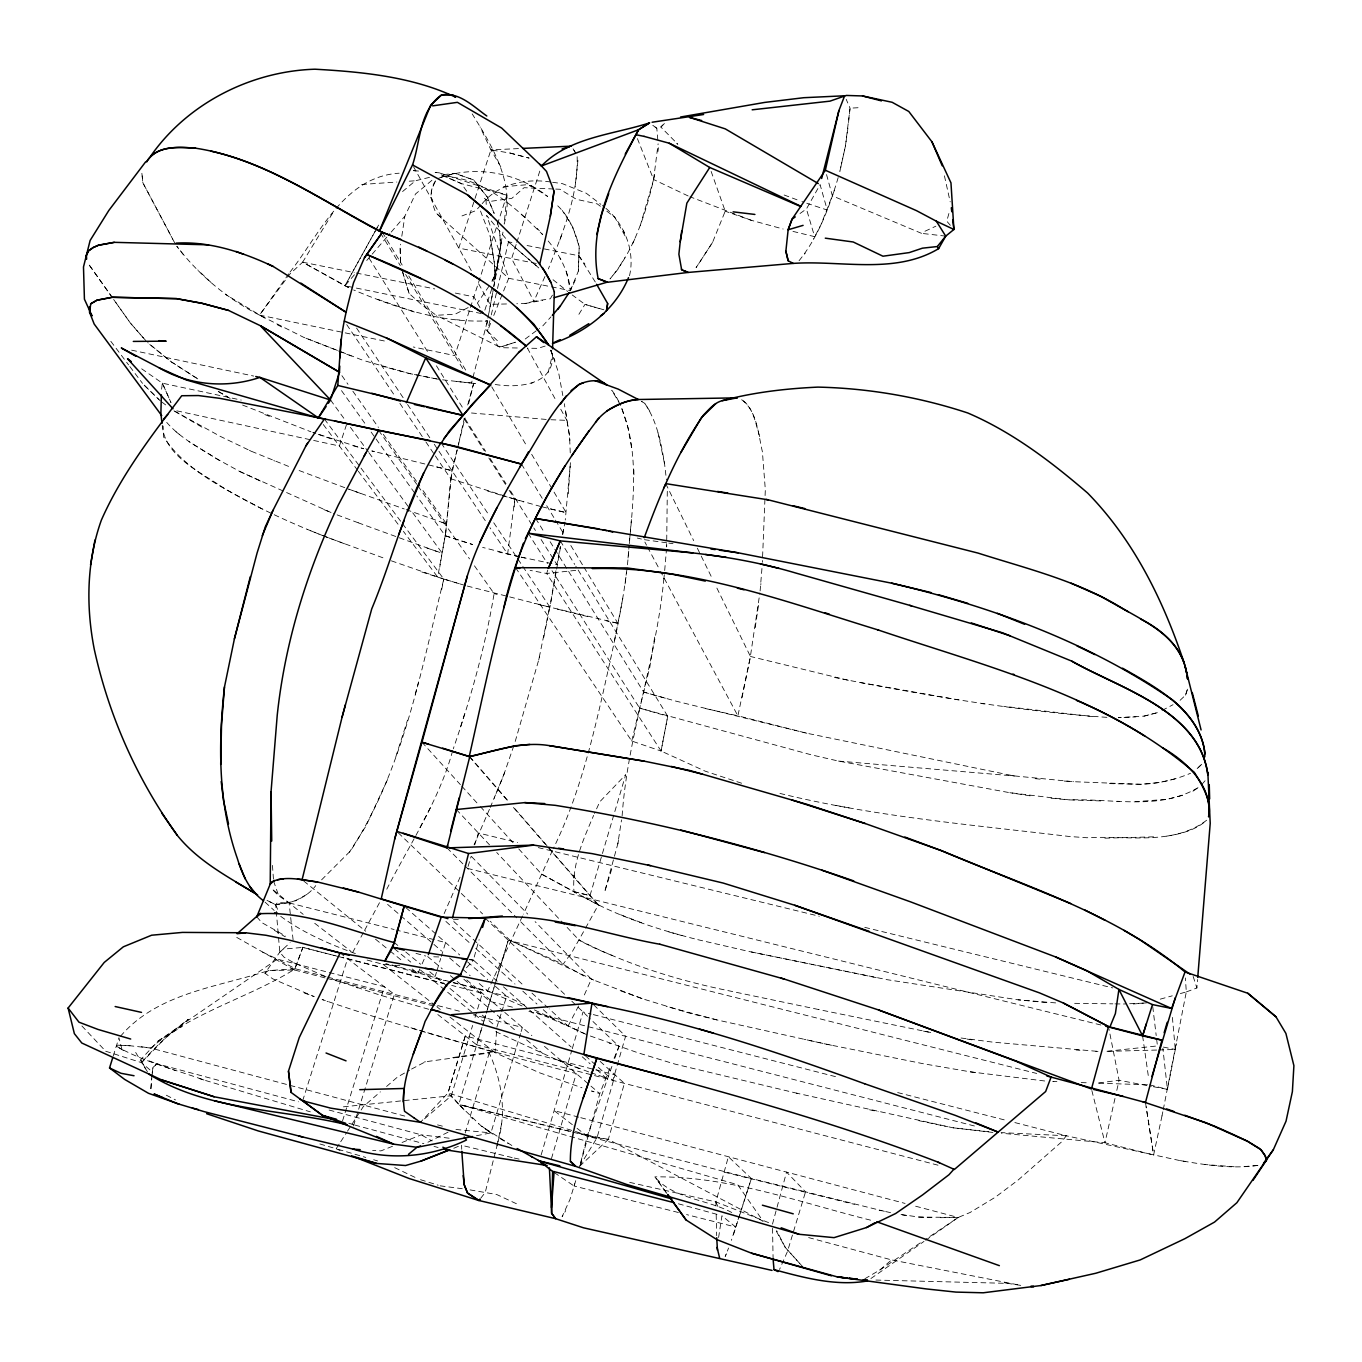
<?xml version="1.0" encoding="UTF-8"?>
<svg xmlns="http://www.w3.org/2000/svg" width="1362" height="1362" viewBox="0 0 1362 1362"><rect width="100%" height="100%" fill="white"/><g stroke="black" fill="none" stroke-linecap="round" stroke-linejoin="round"><path stroke-width="0.75" stroke-dasharray="5 3.75" d="M759.724 436.606C755.331 423.684 753.816 406.897 740.996 399.219C757.272 410.711 758.157 433.916 762.397 451.724L765.325 489.741L762.362 562.285M666.682 545.14L666.648 546.962L667.312 490.269M570.303 290.838L578.356 271.106L579.208 246.658C574.9 230.706 568.363 214.379 555.219 203.636M578.356 271.106L579.208 246.641L572.738 227.045L562.234 210.412M618.876 401.858A318.027 89.926 -76.8 0 0 611.759 390.23L619.744 403.68A318.027 89.926 -76.8 0 1 621.821 408.6C639.033 451.605 633.432 498.935 629.278 543.813L631.406 519.518M497.913 1141.833C506.749 1112.328 501.897 1080.696 489.23 1052.996L425.438 1061.764L411.511 1069.102M435.346 455.947L450.72 478.743L445.697 532.865L439.739 567.29M760.115 590.921L762.124 566.303M509.133 490.218L514.785 499.173L507.617 554.079L489.962 527.673M450.72 478.743L514.768 499.173L514.138 508.009M496.551 1031.426L495.036 1052.605L539.199 1072.66L581.966 1087.761M568.312 493.861L570.423 462.62L565.281 520.012M1186.387 991.894L1196.892 987.978L1197.573 979.533M152.033 1074.958L150.722 1090.553L151.71 1078.857M152.186 1073.001L152.97 1067.399L156.783 1063.705L298.414 1101.79M664.69 570.525L666.461 549.448M151.88 1076.899L152.987 1067.399L157.158 1063.79M577.147 156.681C578.373 195.617 562.608 233.26 548.341 268.944M577.948 160.41L575.122 186.662M760.83 584.69L760.915 583.6M628.035 557.994L629.108 545.839C626.077 591.074 615.777 635.339 606.056 679.502C593.117 737.131 579.48 795.102 553.381 848.458M435.568 180.823C428.434 190.629 431.686 202.427 435.772 212.727L508.707 278.274L570.389 290.634L575.326 279.993M431.482 190.067L430.988 195.464L432.469 201.644M599.178 905.355L574.015 891.735C571.682 864.921 583.362 839.452 593.628 815.395M573.76 878.047L574.049 875.136M622.128 815.838C627.678 735.565 656.467 658.97 663.839 578.714L664.333 574.73M847.913 128.13L845.427 146.143L839.86 171.374L845.427 146.16L850.058 108.177L846.194 99.324M848.526 122.597L850.058 108.177L860.716 107.581M501.574 1123.905L497.028 1145.817M741.984 697.633L750.053 658.68L759.877 592.964M445.68 532.848L451.946 470.656L458.007 446.293M625.09 583.94L626.469 572.159M663.839 578.714L664.35 574.696M161.584 389.191L162.367 383.165L141.631 368.796M629.482 275.805C635.662 250.182 623.438 221.172 602.447 205.56M653.59 179.495L658.118 143.827M657.931 151.522L658.459 147.709M758.447 605.409L754.991 629.074M493.776 286.565L502.97 232.119M611.742 869.075L604.609 892.093L617.803 843.929L621.532 819.907M400.019 248.207L400.547 264.058L400.615 244.224M401.807 236.239L404.82 216.269L415.495 194L433.048 179.392M718.591 1237.53L721.945 1215.789L735.667 1227.026L731.377 1240.356M515.211 741.456L538.739 659.838L549.618 607.111L466.979 585.983M442.582 379.828L471.524 383.114L487.579 320.172M487.885 318.197L493.487 288.472L488.975 312.766M486.949 324.139L487.46 320.836C440.982 323.169 396.036 307.625 353.66 289.987M548.869 611.947L549.618 607.111L617.905 623.302L613.785 644.022M654.696 637.11L649.742 667.516L639.646 708.138L811.326 754.837L838.532 761.086L1009.361 792.633L1069.511 799.92C1112.533 798.285 1161.65 811.241 1200.28 786.232M555.917 570.729L549.925 607.18L534.193 603.468M445.476 534.159L437.713 577.113L460.935 584.264M497.249 222.159C504.212 243.44 497.573 265.25 493.861 286.412M716.889 588.078L750.428 656.467L737.898 715.816L806.815 733.233L1013.447 775.829L1073.528 781.703L1140.045 784.291C1157.428 783.882 1174.538 780.034 1190.541 773.275M560.531 546.996L549.925 607.18L493.504 522.412M562.727 534.534L564.924 522.089M501.505 242.147L492.959 285.05M622.809 598.276L617.905 623.319L606.175 620.749M521.34 557.177L556.922 564.651L560.344 546.383M562.608 534.21L564.14 526.107M1163.25 1109.758L1186.302 991.945L1185.4 977.967M741.609 783.218L705.158 771.147L661.064 751.041L667.72 716.259L575.82 566.2M515.619 567.699L631.747 741.03L661.081 751.058L667.72 716.259L639.646 708.138L552.019 570.712M1167.677 1088.102L1176.462 1043.667M617.803 843.929L618.535 840.235M321.602 879.835L350.494 850.909C403.305 769.666 420.79 671.619 443.808 579.088L402.079 523.127M441.68 589.593L443.808 579.088L388.153 559.714M543.727 637.433L547.967 616.697M474.453 565.826L494.1 593.611C485.281 646.507 470.809 698.161 453.291 748.794M1161.99 1115.887L1162.825 1111.801M1162.007 1115.87L1153.614 1154.925L1146.123 1106.71M654.662 174.711C646.405 211.672 634.947 249.569 610.023 278.938L617.786 269.438L624.783 257.673M611.93 1066.395L587.192 1136.146L580.144 1164.97M497.47 1143.825L485.212 1192.516L479.867 1199.343M450.703 478.726L457.24 449.749M457.7 447.672L464.238 418.696M1114.984 1098.436L1104.957 1142.752L1001.376 1133.235M1116.806 1090.383L1119.087 1080.304L1108.906 1028.702M538.739 659.838L539.505 656.535M517.288 347.991L500.79 347.702L498.169 346.306L487.46 331.136L490.797 316.937M491.273 314.911L497.011 290.549M497.488 288.523L508.486 241.84L486.626 215.468L508.707 278.274L503.191 291.979M631.747 741.03L639.646 708.138M458.517 444.25L465.089 417.862M468.63 403.646L473.687 383.335L477.143 383.675L471.541 383.131L469.345 379.504M637.416 138.601L653.59 179.512L640.344 225.36M453.784 1148.268L461.582 1144.948L461.718 1149.307M415.257 694.143L418.543 682.021M772.475 1224.149L786.555 1172.086L805.538 1191.835L886.713 1211.874M580.246 1164.833L599.757 1093.635L610.789 1066.054M467.711 404.991L473.687 383.335L452.576 381.037M716.003 1206.119L715.901 1201.897L728.381 1156.713L751.364 1178.539L805.538 1191.835L787.457 1251.508L779.541 1269.435M948.905 213.494L946.76 221.155L950.336 225.309M497.164 981.219L473.346 960.108L479.118 939.661M579.582 1166.281L596.931 1137.985L615.096 1074.941L465.276 1035.937L447.962 1093.022L420.483 1122.322L451.333 1095.746L472.614 1025.416M465.276 1035.937L447.962 1093.022L458.773 1104.361L594.939 1137.559L608.32 1139.398L624.409 1083.386L598.31 1059.738M551.457 1158.636L576.279 1073.562C490.848 1051.515 405.587 1028.157 322.096 999.504L328.055 1001.7M541.157 1154.925L571.836 1050.238M572.278 1048.706L583.038 1011.966L591.261 1014.077M518.769 848.935L541.531 874.081L574.015 891.684L589.967 895.668L625.72 774.672L599.774 801.809L594.479 813.506M799.051 260.721C818.715 236.528 829.628 206.292 838.43 176.719M476.53 1135.704L490.916 1132.912L520.539 1033.554M521.152 1031.528L522.361 1027.459L473.278 1014.792M465.191 1132.963L489.23 1052.996L493.214 1051.89M475.049 1017.38L482.352 993.273L451.724 985.407M937.992 1165.191L476.717 1044.858L483.272 1023.117M483.868 1021.142L486.864 1011.251M487.46 1009.276L508.281 940.274L1036.72 1073.46M511.84 1145.493L481.382 1126.153L458.79 1104.378L481.995 1027.374M482.608 1025.348L485.672 1015.218M486.285 1013.192L508.281 940.274M440.318 1009.48L436.998 1006.858L438.189 1002.994M575.734 1180.667L569.946 1199.53L562.131 1216.675L565.724 1210.631M678.395 1212.503L574.083 1186.013L575.768 1180.513M468.068 866.436L471.082 856.596M474.725 844.78L478.351 832.965L517.628 842.567M436.436 972.349L435.21 976.316L385.786 963.649M437.049 970.357L440.709 958.439M441.322 956.447L445.595 942.555L396.172 930.025M113.233 1056.061L118.937 1037.708L122.308 1050.834M353.473 1125.948L394.367 994.362L341.641 954.132M342.526 1120.96L384.39 986.769L277.354 959.137L260.789 951.289M460.526 726.967L465.242 711.934M302.67 1100.785L347.599 958.678L443.569 983.313M496.858 1027.186L501.148 1013.651M501.761 1011.711L506.664 996.252L494.048 985.152M395.814 756.829L407.51 720.14M733.471 1234.619L751.364 1178.539L587.192 1136.163L573.964 1125.948M712.53 242.436L696.084 267.684L712.53 242.453L725.214 211.178L711.151 171.442M484.855 310.144L492.346 286.99M516.164 244.496L511.618 258.593L533.887 301.274L550.299 298.789L553.33 293.596M516.794 242.487L540.799 167.969M739.6 1214.904L735.667 1227.026L686.584 1214.581M740.247 1212.878L751.364 1178.522M1185.553 695.131L1187.851 687.997L1185.553 695.114L1178.488 701.839M547.779 570.099L546.656 573.453L661.081 751.058M724.89 212.114L725.197 211.195L751.143 220.252L783.15 229.02M346.493 424.723L339.393 446.004L174.387 410.32M452.627 750.768C439.075 800.515 409.962 843.742 386.774 889.199M490.201 807.53L503.276 776.289L513.951 745.355M614.756 1058.41L618.995 1046.459L589.031 1017.72M559.765 240.223L562.029 233.975M834.31 190.561L820.997 224.679L813.403 239.218M726.474 1253.755L725.18 1256.445L728.585 1248.018M120.469 1036.295C157.549 992.881 217.307 987.28 268.348 970.629L294.447 969.982L302.875 947.424L299.317 945.296M504.604 772.697L494.134 798.353M324.99 977.882L294.43 969.982L302.875 947.424L343.837 957.929M490.592 323.305L487.443 331.136L485.757 329.519M493.742 315.473L502.408 293.937M614.075 1058.223L618.995 1046.459M489.418 809.368L474.078 844.866M460.067 877.179L444.148 913.613M387.608 779.456L366.02 825.968L349.404 852.254M417.862 973.541L421.25 965.811M422.101 963.887L425.489 956.158M584.366 994.924L591.346 979.176L535.113 921.648M544.936 276.537L533.887 301.274L525.034 303.522L516.811 303.726M552.495 850.399L523.417 914.106M433.099 186.271L436.402 179.018M632.768 243.389L635.186 238.163M522.514 916.013L487.681 990.855L453.137 982.513M1205.081 780.749L1201.454 784.87M578.595 1005.939L568.022 1026.148L533.598 1011.03M419.956 827.653L431.141 806.355M352.588 952.6L363.654 932.085M364.658 930.229L379.743 902.257M377.172 227.641L344.944 285.765L302.636 262.185L289.765 274.171L259.512 315.116C227.199 298.789 198.852 274.954 176.805 246.301L185.266 256.975M585.507 928.152L598.378 904.93L514.002 807.683M375.163 231.302L344.944 285.782L351.924 289.136M376.167 229.48L379.181 224.032M583.532 931.71L572.006 952.14L563.085 964.262L510.171 940.41L490.235 921.24M800.039 213.494L806.423 208.965L820.094 184.636L827.262 210.071L801.929 201.61M495.223 384.459C516.862 388.221 554.249 385.378 552.376 355.107L550.844 350.068L558.709 373.137L562.829 395.559M548.171 372.456L552.376 355.107L550.827 350.051M1014.86 1122.577L1066.31 1135.772L1061.628 1141.85L1018.163 1180.02L995.401 1197.147L970.102 1212.486L958.218 1217.458L925.121 1239.675M348.774 287.637L302.636 262.168L332.941 212.625M578.901 314.299L584.979 304.39L606.516 310.536M660.842 127.006L665.014 122.955L660.825 127.006L677.816 144.236L676.608 143.504M319.866 1143.961L336.159 1148.745L339.581 1143.467M340.721 1141.714L346.374 1132.912M347.514 1131.158L350.919 1125.863M352.043 1124.11L359.977 1111.784M361.117 1110.03L363.382 1106.506L380.39 1091.83M489.077 286.071L477.585 302.807M804.499 254.149L805.197 253.128M304.288 992.983L314.179 996.609L272.689 978.818L264.943 973.2L279.789 952.157L290.14 942.623M288.778 273.796L259.529 315.116L303.641 337.299L363.194 360.402M290.004 272.094C319.678 234.349 343.718 176.651 399.151 173.195M324.701 976.145L293.817 962.747L284.011 957.163L279.789 952.157L275.703 904.674L277.422 902.631L289.084 902.887L394.112 929.497M354.46 274.715L344.944 285.765L481.552 313.583M366.719 260.5L370.805 255.75M372.166 254.183L389.855 233.634M391.217 232.068L404.82 216.269M466.468 967.786L473.516 960.227M542.808 325.858L550.963 316.852M480.905 205.049L475.781 210.667L462.007 215.928M482.182 203.653C498.611 183.751 526.107 178.167 550.691 182.014M306.961 894.357L294.226 901.491L275.345 904.538L266.68 900.214L275.345 904.572C290.736 903.84 306.212 898.307 315.746 885.64M579.599 1166.281L608.337 1139.398L763.163 1221.271L737.727 1184.736L458.79 1104.378M279.789 952.157L283.16 949.11L302.875 947.407L444.114 983.67M386.57 1086.484L397.381 1077.138L409.673 1070.106M326.012 976.707L295.282 968.774L277.354 959.137L157.975 1041.13L140.865 1059.5L145.615 1069.119M864.836 1278.765L879.801 1270.031L891.582 1259.901L808.16 1237.462M264.943 973.2L268.331 970.612L295.333 968.774C249.229 997.835 192.246 1011.949 150.876 1048.076L138.635 1046.391M402.573 191.548L415.444 180.754L430.086 177.23M525.238 339.002L539.624 328.259M870.914 1278.526L923.998 1241.412M925.7 1240.22L958.235 1217.475L913.085 1205.54M1192.959 791.186L1199.99 786.419M879.801 1270.031L923.368 1240.833M157.975 1041.13L182.27 1026.454M1162.092 710.436L1173.023 704.716M468.17 307.574L454.976 314.247L436.283 315.286L422.578 305.497L409.111 293.494L401.518 268.399M427.923 1142.224L448.353 1132.043M924.968 231.234L935.864 226.194M392.46 1146.31L380.951 1150.89L372.626 1150.396M402.062 1142.48L421.25 1134.835L450.379 1138.343M438.326 178.354C474.844 164.53 517.168 172.361 547.643 196.451L530.141 185.164M531.231 383.267L533.002 382.654M545.158 346.067L537.922 348.366L527.605 348.178M1160.271 999.146L1172.273 995.826M1180.36 993.562L1186.302 991.928M441.033 177.196L454.976 173.366L473.584 179.903L487.238 196.928L494.185 213.425L487.221 196.945L473.584 179.903L454.976 173.366L441.271 174.881L461.429 183.615L506.868 195.175L504.161 224.066C515.551 183.768 492.533 146.807 472.205 113.897M1175.065 778.86L1159.59 782.503L1141.05 784.274L1108.77 783.61M1182.608 795.306L1167.353 799.273L1135.585 801.656M424.365 1062.019L425.438 1061.764M1257.841 1165.429C1231.725 1169.209 1205.183 1164.868 1179.39 1160.475L1066.276 1135.755M1257.79 1165.412L1242.059 1166.757M1144.012 716.14L1158.449 712.377L1144.012 716.123L1118.338 717.672L1135.942 716.889M485.247 321.245L487.46 320.836M525.051 303.522L542.621 300.372M503.327 186.764L526.277 184.772L531.929 186.322L526.294 184.772M452.746 1057.542L493.163 1051.873M666.869 1193.452L654.867 1176.87C729.487 1175.968 800.992 1202.952 872.633 1220.675M575.717 570.372L546.656 573.47L530.107 570.389M343.394 1106.829L451.333 1095.746L465.072 1111.069M1143.331 1003.13L1123.446 1003.998M1146.991 1002.807L1131.924 1004.117M1166.723 836.132C1180.718 834.004 1196.04 830.02 1206.698 820.179C1172.971 846.04 1126.51 835.315 1086.995 837.749L1069.289 836.489C972.076 824.759 873.978 816.672 778.672 793.11M458.296 919.401L451.997 919.878L524.115 985.935M361.679 184.466L396.836 182.048M409.23 181.197L415.444 180.754M518.462 148.594L490.933 149.888L480.071 126.904M1153.597 836.83L1103.68 838.209M1156.644 1050.051L1105.586 1051.413L1157.445 1045.914L1156.457 1037.64M1158.721 1049.983L1175.287 1049.455L1172.29 1016.137M506.511 303.964L490.065 304.339L477.653 282.036M940.58 1217.696L958.218 1217.458L918.771 1217.049L898.256 1214.104M1074.652 1003.334L1112.839 1003.845M1114.967 1003.879L1121.318 1003.964M1066.31 1135.772L1001.121 1132.605M1116.84 801.299L1119.258 801.35M875.919 1280.059L1007.591 1283.362L1021.006 1285.422L891.446 1259.867M1147.468 1084.782L1096.853 1083.165L1119.07 1080.304L1151.299 1086.331M1100.751 800.924L1068.915 799.869M433.746 956.788L441.782 957.06M1081.207 1082.586L1089.038 1082.875M550.895 419.734L566.847 420.364L569.486 434.614L570.32 454.67M697.753 939.661L749.185 951.527L887.002 979.67L1018.18 999.827L1056.52 1002.977M553.619 188.995L524.064 187.701L511.806 198.358L489.23 201.525L484.378 198.375M555.73 189.08L559.952 189.267L576.381 199.295L597.305 203.925L600.489 206.343M961.078 1038.014L992.643 1042.117L1098.01 1051.396M1095.797 1051.294L1098.01 1051.396M1234.244 1166.757L1204.723 1164.51M1046.561 1002.568L1018.146 999.827M1106.897 717.348C1023.969 711.645 941.772 697.957 860.171 682.532L834.531 677.459M918.771 1217.032L931.336 1217.628M404.786 1116.108L150.841 1048.076L130.071 1045.761L117.387 1045.131L116.315 1046.152C143.555 1061.9 175 1069.442 204.402 1080.151L310.349 1111.852M130.088 1045.778L117.421 1045.148L116.315 1046.135L123.516 1050.562M1064.199 781.073L1073.494 781.686M413.571 170.659L418.9 171.084L413.605 170.659M1079.913 1050.306L1076.099 1050.017M988.557 1131.703L952.838 1127.77L796.464 1093.141M945.705 236.137L921.529 233.362M383.097 964.364L392.92 965.13M394.878 965.283L402.743 965.913M439.194 172.821L435.142 172.48L439.194 172.821L506.868 195.175L454.823 355.601L413.282 346.987M838.532 761.086L1014.588 776M546.196 419.428L469.737 412.839M456.542 319.747L459.522 320.002M992.915 1132.452L952.855 1127.77M1051.004 798.183L1067.995 799.8M455.964 1129.473L490.916 1132.912M1035.154 778.655L1040.415 779.183M1092.733 716.633L1003.675 706.299M498.151 346.306L501.591 346.68L515.398 342.202L501.591 346.68L498.169 346.306L436.283 315.286M469.498 959.682L473.346 960.108M1044.671 1080.985L970.408 1071.86L923.3 1063.739L825.338 1043.973L716.855 1019.9L666.427 1006.45M981.61 703.575L984.368 703.916M440.147 1185.825L462.263 1188.72M1030.115 795.834L1009.838 792.701M970.408 1071.86L977.746 1072.847M552.631 182.287L562.421 183.649L586.273 193.251L600.829 204.334M666.699 542.808L643.528 539.556L646.541 545.175M668.81 543.097L673.015 543.693M469.226 959.444L473.346 960.108M967.02 1039.07L972.706 1039.955M1185.263 1161.497L1179.322 1160.458M509.967 153.021L529.12 158.094L509.967 153.038L490.933 149.888L458.773 248.088L539.744 264.177M493.691 150.331L490.933 149.871L500.773 166.777M470.077 1189.894L496.704 1194.508L518.513 1204.706M860.171 682.515L958.525 699.898M902.121 1214.853L906.7 1215.687M1153.325 1086.706L1167.421 1089.345L1162.876 1048.365M923.504 1031.136L931.404 1032.634L818.375 1009.48M835.621 805.351L849.786 808.041M444.114 176.362C484.549 178.303 515.517 207.586 542.706 234.656L537.224 228.322M438.496 379.283L409.213 373.494L363.16 360.385M436.47 378.891L409.179 373.477L382.126 366.157M890.561 1212.623L879.137 1210.171M536.168 265.675L508.486 241.84L514.683 243.066M527.094 245.518L578.816 255.75L595.569 282.445M608.32 1139.398L575.411 1132.554M1163.386 1047.089L1175.287 1049.472M1004.339 1282.715L1007.591 1283.362M1010.927 775.301L1013.447 775.812M876.243 977.644L749.185 951.527M302.636 262.168L354.222 272.621M356.282 273.03L434.699 288.914M455.334 293.068L473.908 296.848L482.642 312.29M768.577 1222.616L715.901 1201.897L629.448 1182.318M848.356 680.302L750.428 656.467M259.512 315.116L386.28 341.385M818.375 1009.48L724.107 989.782C673.935 979.295 624.579 963.428 578.918 939.984L496.721 852.493M918.873 1120.671L947.782 1126.749M831.501 1045.267L804.295 1039.342M131.654 350.17L253.69 376.065M162.367 383.165L170.965 402.556L162.384 383.182L241.244 400.087M596.931 1137.985L447.962 1093.022M512.163 1157.564L461.497 1145.272M514.223 1158.023L520.42 1159.402M869.45 1109.758L878.201 1111.715M519.126 556.666L482.642 547.405M521.152 557.126L525.238 558.062M519.382 556.735L498.781 552.019M797.349 1093.345L674.837 1064.045L638.523 1052.979L587.618 1035.052M541.923 506.8L566.183 512.623L553.244 490.746M550.64 508.996L566.183 512.657M716.855 1019.9L691.232 1013.686L643.358 999.061L591.329 979.176M436.521 466.928L451.946 470.656L371.826 450.941L375.878 452.014M386.263 964.211L451.111 982.019M463.863 1105.638L571.274 1131.567M792.973 231.404L814.629 236.665L806.423 208.965M550.146 541.753L643.715 692.1L675.263 700.97L806.832 733.25M1150.941 1154.346L1104.957 1142.752L1091.456 1088.97M637.314 538.041L641.417 539.046M705.839 708.649L737.846 715.799L660.536 571.41M538.279 847.607L819.294 916.251M864.751 927.352L1112.72 987.91M557.381 609.12L589.44 617.02M574.015 891.684L589.967 895.634M467.455 868.411L1101.569 1025.177M724.397 1172.171L854.434 1204.348M583.617 897.081C619.199 917.035 658.425 929.684 697.821 939.678M1149.579 1084.85L1167.421 1089.345M434.87 978.086L445.119 980.691M453.325 982.768L506.664 996.252L527.009 1006.263M593.321 1014.605L835.996 1076.763M897.66 1092.562L1006.671 1120.483M512.47 1007.182L489.843 1001.359L459.981 975.924M528.916 1011.421L975.328 1126.221M502.374 495.632L540.169 506.358M327.646 977.133L459.386 1011.183M327.016 978.41L436.998 1006.858M678.412 1203.804L718.285 1214.7M578.748 1117.146L554.13 1110.626L572.329 1124.671M580.774 1117.691L905.083 1203.429M367.093 960.057L383.097 964.347L434.887 1005.19M428.69 1009.276L379.811 995.06L332.209 979.04M437.542 1124.876L445.732 1127.072M587.192 1136.146L588.214 1136.419M329.127 1110.047L421.25 1134.835L432.043 1140.998M354.835 1125.063L423.871 1143.671M434.018 1146.412L438.087 1147.502M415.972 953.366L425.744 956.039M668.81 931.914L685.427 936.545M494.1 593.594L497.096 594.428M411.664 971.804L417.862 973.558L411.341 968.263M464.97 585.405L443.808 579.088M643.698 692.083L668.589 699.132M353.133 445.749L363.688 448.762L312.885 432.486L334.95 440.181M599.416 308.595L584.979 304.39L572.244 294.975M338.151 1149.324L365.765 1157.445M373.648 1159.76L377.597 1160.918M410.983 1027.782L495.036 1052.605L448.609 1016.018M348.808 1123.258L354.869 1125.063M500.467 495.053L486.506 490.626M420.517 1179.696L438.172 1185.212M199.175 1078.5L204.402 1080.151M105.691 1051.226L141.546 1062.649L152.289 1071.928M593.747 1091.711L591.534 1090.996L599.757 1093.635L542.978 1045.097M421.811 571.989L437.713 577.113L403.424 531.367M514.785 499.173L523.348 501.999M356.163 987.416L357.848 987.961M445.204 535.726L472.546 544.528L445.221 535.726L416.823 495.989M604.541 1077.359L605.869 1077.819L596.42 1069.408M598.752 1075.384L605.869 1077.819M406.199 509.643L446.583 523.944L421.011 487.749M495.785 1031.647L554.487 1058.717L588.997 1072.03M590.938 1072.694L598.752 1075.384M377.529 299.3L414.32 312.017M358.206 522.787L437.117 551.576M426.868 548.018L442.258 553.227L410.932 510.307M609.189 1043.156L610.806 1043.718M751.16 220.252L690.006 196.775M441.85 522.327L446.583 523.978M355.397 953.587C329.11 944.019 302.756 932.681 280.214 915.962M641.519 922.738L617.769 913.681M360.658 493.453L348.485 489.043L404.225 508.945M620.902 990.957L643.358 999.061M328.94 537.973L386.178 558.982M344.756 487.664L297.972 470.094M149.19 1060.93L175.443 1070.651M731.769 1212.538C707.593 1199.377 673.134 1198.866 654.867 1176.87M784.137 195.004L799.954 200.878M242.623 405.076L310.911 431.788M344.603 543.83L325.297 536.594M358.189 522.77L333.349 513.474M579.242 1068.659L557.416 1059.976M327.118 537.275C291.247 523.434 256.124 507.345 223.062 487.63C200.265 471.831 164.632 456.27 162.248 425.302M323.475 535.896L307.182 529.375M351.328 356.01L303.641 337.299M173.995 410.83L220.201 436.317L251.068 451.162L290.208 467.064M264.773 414.542L269.693 416.5M273.745 460.611L274.647 460.969M323.713 509.524L331.426 512.691L239.865 471.541L216.933 458.943C199.482 447.877 180.448 438.258 166.709 422.39M921.529 233.345L832.386 195.856L825.338 170.25M688.15 195.958L653.59 179.512M510.171 940.41L596.828 981.525M441.254 174.864L461.429 183.615L467.387 192.195M522.106 1005.973L487.681 990.855L478.147 982.615M249.399 450.396L251.051 451.145M336.176 1148.745L340.04 1150.532M239.865 471.541L261.81 481.705M394.674 1167.643L416.721 1178.198M534.415 1009.906L587.226 1034.916L568.022 1026.131L549.209 1008.901M277.235 324.701L283.977 328.123M256.788 916.813L261.793 922.602L285.628 936.069M166.351 1095.235L175.613 1099.968M262.321 509.047C226.756 489.673 186.662 471.78 163.593 436.964L163.134 426.051M293.817 962.764L296.524 964.194M583.821 975.941L563.085 964.262L518.258 919.333M541.531 874.081L577.624 893.83M294.43 969.982L235.864 936.903M201.865 427.123L173.995 410.83M264.671 318.01L225.496 294.413M218.243 391.439L230.995 398.913M218.55 391.609L227.471 396.853M500.024 1138.564L508.281 1143.484M219.486 460.458L188.926 441.611M274.426 930.331L285.101 936.75M554.283 1172.58L574.083 1186.013M485.791 1129.353L492.959 1134.206L478.471 1123.82M656.807 128.283L652.449 125.049L656.807 128.3L657.965 141.886M161.686 401.892L165.823 405.042M606.822 211.178L614.756 217.222L625.277 236.324L623.575 230.825M175.987 431.805L179.307 434.342M293.102 939.899L289.102 902.887L278.223 895.447L271.838 888.875L303.198 914.362M314.724 923.283L350.936 951.323M437.798 1014.537L476.734 1044.858M553.04 279.738L567.733 291.502M303.726 880.993L365.697 931.25M375.469 939.167L388.51 949.757M390.145 951.068L403.186 961.657M149.769 344.467L170.999 361.679L198.631 379.436L170.982 361.679L147.743 342.594M394.384 948.701L410.745 962.083M420.552 970.102L482.693 1020.938M394.554 942.776L397.806 945.449M405.757 952.004L420.586 964.245M429.728 971.787L476.087 1010.042M482.267 1015.15L495.24 1025.858M427.685 956.567L442.292 968.876M450.396 975.686L516.845 1031.647M526.566 1039.836L542.791 1053.49M466.808 979.993L503.157 1011.047M504.757 1012.426L531.878 1035.614M521.765 214.77L525.204 217.733M508.469 241.84L539.233 268.314M387.591 904.368L441.611 951.051M449.545 957.912L470.196 975.754M210.974 282.428L197.779 269.914M405.791 907.535L459.692 954.949M467.524 961.827L487.732 979.601M503.463 986.82L571.206 1047.02M582.238 1056.81L590.121 1063.807M472.818 1118.866L470.707 1116.942M585.388 1055.788L612.866 1080.372L625.584 1036.278L591.976 1003.113M160.307 400.854L143.197 384.186L158.877 399.577M445.919 921.444L469.464 942.793M475.747 948.48L514.989 984.062M522.821 991.178L536.951 1003.998M543.234 1009.685L554.232 1019.644M265.096 902.172L274.171 910.446M531.963 993.102L547.643 1007.471M441.373 218.141L435.772 212.727M487.46 331.136L499.037 342.271M485.195 918.124L564.736 994.413M571.853 1001.257L587.533 1016.29M398.249 832.812L482.574 913.885M446.991 847.896L463.369 864.325M464.851 865.806L516.777 917.835M471.507 856.545L527.724 914.089M145.887 340.704L130.514 323.22L113.625 299.436L130.48 323.186L144.525 339.291M81.89 1025.961L104.295 1049.744M456.321 809.522L489.503 844.832M421.965 742.222L460.373 784.631M461.803 786.197L478.879 805.027M480.326 806.559L513.048 842.703M469.754 756.676L508.486 801.316M469.243 756.523L508.094 801.299M513.423 807.479L597.663 904.555M324.394 419.036L400.82 521.442M110.816 341.3L128.573 364.88M129.833 366.531L142.516 383.369M323.271 424.501L357.695 470.401M358.291 471.218L398.623 525M135.672 1052.468L147.692 1072.149M578.816 255.733L584.928 264.126M330.557 400.036L345.948 421.164M350.409 427.276L368.387 451.963M369.034 452.814L409.979 508.979M657.88 1180.973L666.461 1192.857M341.504 390.622L364.948 423.463M371.128 432.077L374.839 437.27M376.065 438.99L415.58 494.27M378.636 430.426L416.721 484.242M417.947 485.962L469.532 558.88M341.913 375.674L347.991 384.322M352.86 391.2L378.432 427.413M383.284 434.308L419.802 486.047M548.171 240.989C560.088 255.239 568.686 271.923 570.389 290.634L566.234 270.612M346.731 324.599L395.184 396.427M399.9 403.407L424.723 440.215M425.897 441.935L434.172 454.21M356.572 328.055L403.663 398.487M407.544 404.48L429.915 437.917M434.291 444.25L438.155 450.243M438.99 451.299L485.264 520.642M559.986 257.997L560.803 259.206M441.22 443.059L489.145 515.415M649.776 411.103L644.669 403.288L641.519 401.398L644.669 403.288C656.91 420.943 661.047 442.701 664.537 463.54L666.444 479.901M528.133 533.223L547.473 563.579M464.033 418.645L484.327 450.856M488.839 458.007L508.009 488.43M465.242 418.968L485.621 451.35M490.15 458.534L506 483.714M510.512 490.916L535.419 530.482M541.072 539.471L556.922 564.651M369.051 258.133L428.57 353.252M436.436 365.816L463.386 408.889M535.658 518.479L544.579 532.814M560.31 540.901L574.713 564.413M382.381 232.306L402.182 265.062M408.787 275.975L465.991 370.6M521.51 464.101L542.331 498.492M546.707 505.711L554.385 518.394M555.475 520.182L564.243 534.67M570.797 545.515L582.851 565.417M583.94 567.222L617.905 623.319M380.526 232.97L400.275 265.539M405.638 274.46L463.199 369.357M491.767 386.859L527.349 447.025M531.674 454.295L552.172 488.958M413.554 166.76L471.456 270.885M776.408 1231.316L785.244 1247.422L802.541 1266.575L785.278 1247.422L776.646 1230.601M527.383 348.076L556.735 401.824M560.769 409.23L566.847 420.364L564.328 403.697M647.478 547.047L659.583 569.554M174.728 242.947L142.891 182.814L141.818 172.736L142.891 182.814L172.736 239.184M665.729 483.629L693.684 540.629M697.361 548.205L712.275 578.612M715.901 1201.897L718.915 1208.843M550.674 350.357L554.062 358.325M275.703 904.674L277.967 910.327M480.514 211.059L490.116 236.018L494.491 263.956L494.832 279.261L494.491 263.956L490.116 236.018M621.821 408.583L627.984 427.634L632.087 450.533M273.575 881.01L278.495 895.226M657.965 432.571L664.588 463.982M554.079 358.342L554.93 360.913M1193.163 976.435L1196.892 987.978M402.692 272.264L409.128 293.511M944.428 175.817L950.182 201.848M565.843 411.869L569.946 440.369M1145.476 1102.522L1153.614 1154.925M1142.599 1035.869L1148.711 1078.738M1152.746 1006.654L1156.202 1035.58M272.468 865.398L273.439 879.069M499.939 235.456L500.535 248.701M486.03 199.448L486.251 205.458M716.191 1214.563L716.667 1235.657M772.543 1228.286L773.105 1259.288M633.841 469.805L633.926 474.81M612.577 955.63A119.413 18.506 16 0 1 578.935 939.984M498.696 259.648L494.695 275.737L491.239 282.819L494.712 275.737L498.679 259.648M142.312 1061.73L141.546 1062.649L164.359 1039.019L188.314 1019.338A267.361 247.526 -62.2 0 0 142.312 1061.713M1201.71 764.269L1196.279 769.479L1201.71 764.269M1056.895 1081.632L1052.843 1081.479L1056.912 1081.632M112.433 297.733L88.326 263.751L112.416 297.716M575.683 153.089L572.5 147.879L575.683 153.089"/><path stroke-width="1.5" d="M365.765 453.086L338.372 504.927C307.029 571.359 284.93 642.183 277.218 715.356L271.038 791.85L271.736 841.052M1207.839 774.706C1199.275 710.232 1119.956 688.61 1071.911 661.2L1002.466 632.785L909.663 605.358M271.038 791.85L270.221 884.108L256.771 916.813L260.806 913.374M441.203 443.059L449.681 430.494L518.582 352.52L536.509 336.755L606.788 384.986C598.991 378.466 588.316 380.526 579.701 384.05C553.5 404.48 539.692 436.896 521.51 464.101L454.55 446.038L334.49 420.943L219.98 398.368L198.46 395.559L181.742 395.729C151.982 435.04 121.388 474.691 101.384 520.08C86.572 561.229 85.908 606.839 94.301 649.419C108.977 716.259 137.239 779.779 177.264 835.315C198.477 861.737 229.174 877.52 257.622 894.885M552.563 348.774L554.317 291.877M772.033 1270.406L583.464 1227.792L555.645 1218.701L551.627 1213.338L552.631 1171.456L539.386 1160.969L517.168 1148.558M1207.805 774.706C1200.092 710.896 1119.087 688.065 1071.911 661.217M161.38 394.912L160.886 413.673L162.01 423.378M288.472 1071.196L291.042 1092.392L322.556 1115.427L393.635 1144.165L416.959 1147.298L472.427 1136.504M339.768 366.037L339.478 372.235L331.187 398.062M340.177 357.78C340.262 332.192 347.123 307.301 353.541 282.734L364.437 257.793L382.381 232.306C444.438 257.043 510.869 287.314 548.682 345.097L533.785 324.122L516.658 307.42M752.164 109.811L829.969 101.146L846.33 95.442L862.521 95.953L892.144 102.286L908.794 111.48L931.948 141.818L950.965 182.849L953.911 229.48L945.705 236.137L938.622 248.65C894.953 274.835 841.546 260.159 793.28 263.394L788.172 260.806L785.874 251.204L788.138 229.786L792.054 219.163L825.338 170.25L838.907 110.594L844.644 95.783L803.784 97.706L764.78 102.405L680.574 117.013M414.201 1118.015L404.531 1111.273C399.406 1080.049 415.989 1050.408 425.08 1021.415C434.648 1004.509 441.765 983.551 460.594 974.681L460.952 973.915M403.135 1101.773L403.935 1088.476L359.755 1089.668M135.774 356.163L121.303 347.974L159.218 367.842L186.168 379.93L318.299 417.879L337.793 385.446L341.096 339.206M551.457 1207.583L554.113 1171.626L552.631 1171.456M1197.743 977.422L1210.222 823.312L1207.839 772.458M1204.808 756.778C1204.876 734.322 1189.179 713.841 1172.784 700.102C1088.766 642.047 990.463 606.379 891.548 583.14M432.639 105.861L457.411 102.337L501.693 128.062L541.429 165.977C569.537 137.102 612.849 134.719 649.538 122.886L638.608 129.731C614.517 174.966 587.652 225.939 598.156 278.648L607.435 282.104L554.368 297.597M324.394 419.036L305.973 445.783L272.979 510.375L265.284 526.873L257.06 553.091L234.383 638.965L224.475 686.993L221.529 724.346L220.695 764.405M800.618 206.479L709.738 167.475L686.857 203.142L680.217 241.738L678.889 254.234L681.647 269.778L688.236 272.434L793.263 263.394M224.475 686.976L224.321 688.304C218.192 745.252 218.039 803.699 237.328 858.418C242.215 874.54 249.484 890.663 263.581 900.793M717.059 1247.405L719.681 1258.25M680.217 241.755L681.715 231.114M539.744 264.177L550.299 216.286L554.028 191.174L546.485 171.408L539.914 164.342M550.316 216.286L554.028 191.157M659.855 944.241C602.447 934.128 544.187 910.923 485.195 918.124L459.998 975.907L591.976 1003.113L583.872 1054.426C703.047 1086.416 822.886 1117.81 938.197 1162.212L954.387 1169.464L1045.641 1091.541L1051.106 1077.087L1145.476 1102.522L1161.956 1040.176L1108.515 1026.642L1063.347 1003.011L1039.529 992.898L794.761 905.27L723.154 883.053L647.699 865.006M607.656 303.539L606.516 310.536L607.656 303.539L596.624 284.283M591.874 1003.726C683.86 1020.666 776.102 1051.515 864.615 1083.76M94.948 540.067L90.539 564.907M195.668 148.203C178.865 147.028 156.511 145.053 146.568 161.908C156.494 145.07 178.865 147.011 195.668 148.203C263.206 158.503 320.393 199.993 379.402 231.182L412.533 164.921C420.483 141.546 419.326 110.288 441.628 94.897C459.352 91.867 473.601 106.679 486.813 115.991M528.575 451.724C506.034 491.988 480.837 531.538 467.302 576.007L396.717 831.331L446.991 847.913L469.754 756.676C495.87 750.581 522.259 741.081 549.431 745.644L644.09 761.137L689.683 770.483L807.257 804.448L865.193 823.533M446.991 847.896L447.57 845.223M447.945 918.669L381.224 898.886L394.657 839.196L421.931 742.256L469.243 756.523C485.451 684.984 499.565 612.696 523.417 543.183M596.777 234.502L601.783 213.953L608.712 193.659M302.109 879.682L342.049 717.28L371.741 608.865C394.657 553.84 407.8 493.367 440.879 442.99L521.527 464.119L519.875 466.962M450.703 830.922L459.164 797.979M234.366 638.965L250.353 576.569M452.49 917.869L468.545 853.531L533.649 845.121L592.164 853.633L650.491 865.636M821.661 178.473L838.907 110.594M394.657 839.196L396.717 831.314M342.032 717.28L345.369 704.835M384.969 960.738L394.384 942.657L404.191 906.139L358.632 892.127L317.567 881.997C302.722 880.38 285.731 875.034 271.515 882.065L270.204 884.108L274.392 880.431M1151.929 1076.525L1175.253 997.733M467.302 576.007L421.965 742.222L428.519 744.095M482.574 927.403L485.195 918.124L441.22 917.171L404.191 906.139L392.75 947.373L385.037 960.959M503.855 607.707C518.888 537.649 555.492 474.555 598.718 418.253M685.614 1081.53L596.811 1058.359C586.358 1092.052 570.15 1125.318 570.372 1161.258L575.683 1166.349L626.571 1184.412L799.034 1234.278L834.038 1237.649L866.504 1227.554L895.668 1213.508L922.585 1194.917L948.991 1174.725L953.894 1169.243M1164.135 1032.754L1167.234 1022.3M1108.498 1026.642L1091.456 1088.97L878.592 1009.974M1105.689 1026.199L1142.599 1035.869L1152.49 1004.594L1118.9 989.425L1086.961 970.817L1055.822 957.026L910.633 901.882L821.899 870.165M1161.973 1040.176L1142.599 1035.886L1146.259 1023.901M262.27 535.692L272.979 510.375M179.103 1104.139L148.441 1093.277L124.606 1079.385L109.539 1067.961L112.62 1058.036M1152.49 1004.594L1171.609 1008.459L1185.025 971.974C1114.542 913.051 1024.616 886.117 941.602 850.722L865.142 823.516L792.02 800.005M428.366 954.609L441.22 917.171M583.157 1098.112L596.811 1058.359L431.328 1009.48M413.231 1054.205L421.13 1032.311M398.76 534.534L404.122 520.556M644.243 537.684C659.906 494.985 677.476 452.473 703.575 414.95C709.193 409.349 714.216 402.743 722.303 400.649C753.526 392.324 785.687 388.596 817.915 387.114C868.701 388.238 919.554 397.04 967.803 412.992C1012.272 432.026 1051.226 461.735 1087.659 493.078C1134.154 540.612 1163.54 600.982 1184.344 663.481M161.703 415.597L94.182 324.037L89.603 312.375L90.726 303.811L96.94 300.202L112.195 297.274L176.481 298.636L202.053 303.317L228.458 310.383M407.902 511.329L423.599 473.108M406.37 402.726L425.693 357.797L386.314 337.912L344.382 321.126M663.992 487.749L665.865 483.646L768.1 499.803L978.052 553.091C1026.812 568.652 1077.665 580.825 1121.692 607.946C1146.208 622.332 1176.598 635.799 1184.974 665.797L1201.08 729.947M1263.476 1163.386L1273.334 1149.749L1286.034 1121.181L1292.385 1091.643L1293.9 1065.68L1285.898 1033.418L1275.956 1016.784L1247.796 993.256L1185.025 971.974M479.799 542.485L497.062 507.447M460.594 974.664L340.142 952.991L299.265 1037.521L288.472 1071.196L291.042 1092.375M525.392 538.603L537.122 515.006A592.061 149.684 -75.7 0 1 550.691 489.928L564.958 465.889M625.209 154.144L638.608 129.713L649.555 122.886M680.881 452.559L701.345 417.725L715.714 403.697M628.495 277.644C615.181 310.213 585.132 332.668 552.512 343.547M433.559 1005.207L447.706 983.517L459.981 975.924M364.216 455.844L378.636 430.426L430.12 440.59M305.973 445.8L307.574 443.144M1260.616 1149.341L1265.077 1155.521L1266.456 1160.169L1265.247 1161.973L1266.456 1160.169L1265.315 1156.083L1261.093 1149.834L1247.558 1141.288L1205.966 1122.714L1142.871 1101.739M552.325 315.354L560.344 305.99L569.197 292.507M1273.334 1149.749L1236.866 1202.731L1214.529 1222.089L1184.906 1238.671L1140.232 1259.918L1095.797 1273.249L1040.943 1285.541L983.211 1292.793L955.92 1292.095L926.143 1288.912L837.289 1276.892L751.569 1253.21L716.855 1239.607L686.09 1219.994L668.078 1195.121M1252.989 1180.36L1266.456 1160.169M255.75 376.508L259.887 377.393L318.299 417.879L326.097 406.523M328.327 403.288L330.557 400.036L260.312 325.688L228.475 310.4L202.053 303.317L176.481 298.636L112.195 297.274L96.94 300.202L90.726 303.811M571.648 455.827L589.031 430.767M560.599 403.969L566.166 396.001M443.91 438.53L472.75 403.68L490.678 385.037L386.331 337.912M364.437 257.776L382.381 232.306C326.488 203.415 273.37 165.194 211.076 151.148M145.683 161.772L108.79 210.514L90.13 240.444L83.491 266.969L84.427 299.197L92.037 315.865L89.603 312.358L89.483 306.825M378.057 431.192L378.653 430.426L334.49 420.96M557.739 309.361L560.327 305.973M150.569 156.307C187.343 103.393 250.931 71.182 314.962 69.207C362.411 71.846 412.345 76.749 455.623 97.196L452.422 94.829L441.628 94.897L430.647 105.197L379.402 231.182L400.786 239.354M336.533 1119.904L214.14 1096.768L161.516 1079.862L81.805 1043.02L74.365 1033.656L68.1 1008.05L104.227 962.44L123.346 946.811L151.608 935.217L182.474 932.408L245.552 932.766L265.965 935.268L288.199 939.831L349.098 955.239M595.534 422.237C605.511 408.906 622.008 400.905 638.369 399.509L737.148 397.857M825.287 238.163L853.225 241.993L882.951 256.209L909.203 252.6L922.449 248.173L937.311 246.539L945.705 236.137L936.341 221.189L916.541 210.684L825.849 170.471M463.182 1175.593L464.221 1184.736L467.558 1193.078L478.879 1200.484L479.867 1199.343L478.879 1200.484L467.558 1193.061L464.221 1184.736L461.82 1151.333M163.934 418.764L167.73 414.559M259.819 913.749C305.905 910.957 350.46 930.842 394.401 942.657M542.246 165.211L541.429 165.977L638.608 129.731M260.125 913.442L237.107 933.719L245.569 932.766M408.515 1154.295L416.959 1147.298L420.483 1145.919M518.582 352.537L521.697 350.017M571.07 390.656L578.884 384.544L583.413 382.773M795.255 216.898L792.054 219.163L788.138 229.769L803.103 225.36M588.827 323.679L569.759 335.273M600.489 315.848L603.826 313.618M866.504 1227.554L875.017 1222.718M607.009 410.813C616.697 405.416 626.98 399.713 638.352 399.543L618.229 389.123L594.819 380.594M552.597 343.173L560.225 339.649M206.581 1113.69L258.252 1130.937L376.627 1163.437L405.587 1165.532L421.011 1161.088L448.251 1150.243L547.201 1165.497M421.011 1161.071L449.92 1149.783M562.08 148.969L569.554 146.721M722.303 400.666L737.131 397.857M469.226 756.574L515.057 745.763L529.818 744.418M1040.943 1285.541L1069.425 1279.276M703.609 114.51L652.092 122.239M277.542 879.733L283.483 878.779M114.255 242.334L98.439 245.228L93.144 247.561L88.343 251.017L86.334 255.511L86.436 259.325L86.334 255.511L88.343 251.017L93.161 247.561L98.439 245.228L114.272 242.334L208.573 244.837M607.844 282.223L688.219 272.417L683.264 270.459M867.492 1280.927C836.132 1286.511 804.057 1277.692 774.025 1269.622L773.105 1259.288M592.334 568.601C690.755 565.894 785.755 601.715 878.643 630.112M456.338 809.522L524.83 802.61L555.253 805.334C656.756 821.661 756.693 847.198 853.787 880.942M451.571 1014.724L591.976 1003.113M468.783 918.601L502.391 916.047M522.702 148.407L571.427 146.143M449.085 847.828L533.649 845.104M133.306 341.419L165.875 341.164M524.83 802.61L544.732 803.563M863.167 1279.735L867.424 1279.837M176.09 243.134C210.02 241.176 242.93 252.31 273.234 266.475L345.965 312.204L300.849 283.092M162.912 1097.755L154.076 1093.992L177.196 1103.578L203.959 1111.579L302.687 1136.981L353.252 1149.153L360.181 1149.647M158.979 340.687L165.909 341.181M692.73 552.904L560.31 540.901L528.133 533.223L692.696 552.904C727.512 556.837 762.158 563.051 795.783 573.044L911.536 605.869M274.545 912.898L277.49 913.153M461.82 958.848L467.575 959.478M425.25 968.399L433.525 969.318M733.131 211.842L754.906 214.447M705.567 554.487L726.065 557.296M710.947 548.988L715.169 549.584M719.374 550.18L738.34 552.836L891.65 583.174L930.927 592.538M297.495 879.001L317.584 881.997M558.505 848.185L563.562 848.952M467.149 959.12L392.75 947.356L404.242 950.165M570.389 1161.258L575.7 1166.349L420.483 1122.322L330.694 1108.14L302.67 1100.785L299.742 1098.93M717.587 491.444L727.785 493.061M549.38 745.627L644.09 761.137M318.316 417.896L325.535 419.155M738.374 552.853L535.675 518.496L598.991 528.933M347.31 1124.842C281.321 1108.685 207.756 1111.188 148.662 1073.971M555.236 922.057L575.275 925.683M353.933 1149.273L353.252 1149.153C390.962 1160.782 431.039 1157.087 466.485 1139.994L464.221 1137.015M519.756 568.465L515.619 567.699L627.048 567.937L672.198 574.219L705.312 581.097M134.038 1075.742L120.997 1073.29L109.539 1067.961M635.867 134.719L644.09 136.37M766.159 499.445L768.117 499.854M1093.448 1089.396L1123.071 1096.359M760.439 563.902L778.945 568.38M602.838 529.767L606.669 530.601M414.44 404.514L424.501 406.744M671.279 766.431L702.554 774.178M115.157 1006.535L141.512 1012.392M541.054 1163.982L545.175 1164.902M426.527 407.204L462.978 415.376L425.693 357.797L490.678 385.037M568.158 997.648L607.537 1006.586M337.793 385.446L462.978 415.376M559.85 1165.821L539.386 1160.969L671.772 1198.935M793.246 505.813L804.823 508.571M214.515 1100.768L393.618 1144.165L376.423 1136.368M608.593 531.027L612.696 532.031M299.18 1136.129L302.722 1136.998M737.353 588.146L744.01 589.797M1046.867 1076.014L1051.106 1077.087L1016.137 1061.27L878.609 1009.974L784.257 979.057L659.821 944.224M431.345 1009.497L439.432 1011.557M554.113 1171.626L674.326 1202.748M192.4 1108.072L198.392 1109.621M862.521 95.953L881.452 100.89M701.634 120.537L689.427 117.353L725.282 128.879L818.273 183.564M376.661 1163.437L351.617 1155.861L409.213 1178.539L477.398 1200.058M680.728 830.003L764.525 852.595M343.343 888.007L358.632 892.127M444.165 1149.136L448.251 1150.243L442.854 1147.162M644.073 136.37L669.27 143.231L800.703 206.224M371.843 393.295L400.275 401.058M478.879 1200.484L555.645 1218.684L551.627 1213.321L549.397 1167.881M321.109 947.731L340.142 953.008M305.122 1101.483L302.67 1100.785L322.556 1115.427L336.533 1119.292M762.414 1205.2L793.246 1213.831M751.569 1253.21L831.467 1275.819M699.472 1029.11L713.347 1033.111M607.231 282.24L598.139 278.631M130.701 1039.036L97.979 1029.434L78.979 1022.181L68.1 1008.05M938.299 594.666L967.82 603.349M780.852 978.052L784.257 979.057M403.101 833.186L468.545 853.531M442.65 748.181L469.754 756.676M971.31 622.928L1010.11 635.816M161.533 1079.879L214.14 1096.768M824.81 612.73L829.373 614.211M330.557 400.036L259.887 377.393C226.841 388.562 189.437 385.497 159.201 367.842M877.69 629.806C968.161 660.4 1063.092 684.916 1144.829 736.093M1012.987 674.122L1014.077 674.479M322.556 1115.427L345.744 1123.327M904.862 837.034L941.602 850.722L1070.617 903.483M1166.672 1108.957L1173.857 1111.443M864.598 1083.726L955 1115.274L997.903 1132.009L975.72 1122.85M794.761 905.287L869.126 931.336M1184.855 1115.274L1214.257 1126.051A430.75 58.174 15.4 0 1 1247.575 1141.288L1259.578 1148.558M876.736 1221.765L999.367 1265.656M781.141 1227.792L799.034 1234.278M236.052 251.459L243.713 254.319M1071.179 583.191L1100.836 596.369L1128.128 611.742M326.046 1052.996L346.05 1060.862M997.342 613.309L1024.582 624.273M938.18 1162.229L939.508 1162.79M1055.839 957.043L1171.541 1008.459M267.395 263.734L273.217 266.475M1076.491 700.391C1118.985 718.387 1159.198 742.358 1194.321 772.373C1202.186 785.057 1212.231 801.571 1208.571 816.911C1212.946 786.674 1187.034 761.664 1162.552 747.789M936.341 221.189L953.911 229.48L952.719 219.622M1077.036 645.946L1094.827 654.577M421.267 278.801L366.821 254.541C423.718 277.763 480.037 305.088 526.362 346.237L500.484 325.654M1084.748 909.952L1105.127 920.32M418.798 247.05L426.851 251.034M445.17 260.193L452.729 264.007M1063.364 1003.028L1109.826 1027.22L1115.393 1013.583L1118.917 989.425L1142.599 1035.869M774.025 1269.622L778.008 1271.614M538.211 1160.356L543.847 1163.301M412.533 164.921L467.353 194.732L486.881 210.889L536.764 260.329L545.362 272.179L550.946 282.513M669.253 143.231L709.721 167.475M531.401 1156.61L532.406 1157.172M1124.025 930.348L1140.181 939.95L1189.877 974.051M1122.56 668.197C1156.781 687.674 1199.99 710.709 1205.047 753.918M235.915 882.133L256.022 893.898L249.552 886.441M1140.573 619.08C1162.416 629.755 1182.676 648.159 1186.66 673.186L1185.008 665.814M470.997 274.051L480.377 280.027M471.252 305.446L483.05 313.005M414.184 1117.998L420.483 1122.322M467.353 194.732L491.478 215.196M492.193 288.199L499.769 294.073M131.246 361.594L127.551 358.734L172.974 408.753M536.509 336.755L543.727 342.594M1275.956 1016.784L1247.796 993.256M667.686 1194.542L686.09 1219.994M161.652 812.978L177.264 835.315M542.468 267.718L550.929 282.513L554.334 291.86M937.311 246.539L938.622 248.65M931.948 141.818L942.232 165.806M245.245 878.967L239.082 863.746M1192.227 692.56L1198.305 715.935M717.468 1250.282L716.718 1237.769M228.527 823.959L223.521 800.515L221.189 781.482M785.874 251.204L788.172 260.806M681.477 268.927L681.664 269.778M951.306 207.807L951.783 211.757M1209.252 784.699L1209.66 798.915M560.31 540.901L548.324 568.414L560.327 540.901M1033.792 1286.528L1030.693 1286.426L1033.775 1286.528M857.141 1279.122L849.105 1278.322L857.141 1279.122M847.147 1278.084L837.289 1276.892L847.096 1278.067M260.738 325.927L339.478 372.235L260.738 325.927M1187.511 678.838L1187.068 675.041L1187.494 678.838"/></g></svg>
